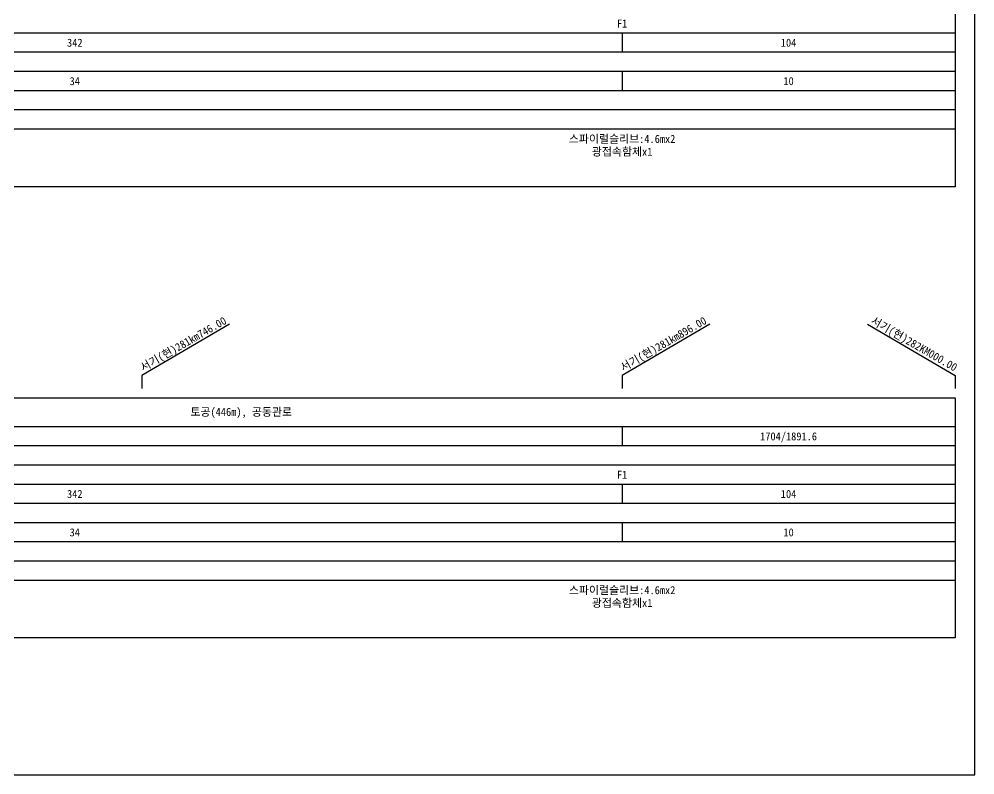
# Model space of a CAD drawing. Header units: millimetres. Extents: x 3302 to 4098, y 1103 to 1809.
# Drawn here: x 3799.3 to 4097.9, y 1103.1 to 1339.2 of the extents above; entities that cross this region are included whole.
import ezdxf
from ezdxf.enums import TextEntityAlignment as Align
from ezdxf.xclip import XClip

# ---------------------------------------------------------------- set-up
doc = ezdxf.new("R2010")
doc.units = ezdxf.units.MM
doc.header["$LTSCALE"] = 10
doc.header["$MEASUREMENT"] = 0
doc.header["$XCLIPFRAME"] = 2
for name, color, linetype in [('TT-TABL-LIN1', 4, 'Continuous'), ('TT-TABL-LIN2', 1, 'Continuous'), ('TT-TABL-TEX2', 3, 'Continuous'), ('TZ-BASE', 253, 'Continuous'), ('TZ-LEAL', 1, 'Continuous'), ('TZ-LEAT', 3, 'Continuous')]:
    doc.layers.add(name, color=color, linetype=linetype)
doc.layers.add('TX-PAPR', color=2, linetype='Continuous', plot=False)
doc.styles.get("Standard").update_dxf_attribs({"font": 'GulimChe.ttf'})

# ---------------------------------------------------------------- blocks, each defined once
blk = doc.blocks.new('JD-DRDHDHDFHDHF')
at = {"layer": 'TZ-BASE'}
blk.add_polyline3d([(666.07, -49.21, 53.25), (663.32, -48.33, 53.31), (660.6, -48.46, 53.31), (654.97, -96.18, 53.31), (635.98, -93.63, 53.31), (633.3, -120.45, 53.31)], dxfattribs=at)
blk = doc.blocks.new('JD-경부고속하선표_190503')
at = {"layer": 'TT-TABL-LIN1'}
blk.add_lwpolyline([(2, 114), (785.58, 114), (785.58, 39), (2, 39)], close=True, dxfattribs=at)
at = {"layer": 'TT-TABL-LIN2'}
for points in [[(785.58, 87), (9.33, 87)], [(785.58, 81), (38.33, 81)], [(785.58, 75), (9.33, 75)], [(785.58, 69), (9.33, 69)], [(785.58, 63), (9.33, 63)], [(785.58, 57), (9.33, 57)]]:
    blk.add_lwpolyline(points, dxfattribs=at)
blk = doc.blocks.new('JD-경부고속상선표_190503')
at = {"layer": 'TT-TABL-LIN1'}
blk.add_lwpolyline([(2, 114), (785.58, 114), (785.58, 39), (2, 39)], close=True, dxfattribs=at)
at = {"layer": 'TT-TABL-LIN2'}
for points in [[(785.58, 105), (9.33, 105)], [(785.58, 99), (9.33, 99)], [(785.58, 93), (9.33, 93)], [(785.58, 87), (9.33, 87)], [(785.58, 81), (38.33, 81)], [(785.58, 75), (9.33, 75)], [(785.58, 69), (9.33, 69)], [(785.58, 63), (9.33, 63)], [(785.58, 57), (9.33, 57)]]:
    blk.add_lwpolyline(points, dxfattribs=at)

msp = doc.modelspace()

# ---------------------------------------------------------------- linework, layer by layer
at = {"layer": 'TX-PAPR'}
msp.add_lwpolyline([(3301.89, 1103.05), (4097.89, 1103.05), (4097.89, 1619.05), (3301.89, 1619.05)], close=True, dxfattribs=at)
at = {"layer": 'TZ-LEAL'}
for points in [[(3987.68, 1334.87), (3987.68, 1328.87)], [(3987.68, 1322.87), (3987.68, 1316.87)], [(3865.07, 1243.87), (3837.68, 1227.85), (3837.68, 1223.85)], [(4015.07, 1243.87), (3987.68, 1227.85), (3987.68, 1223.85)], [(4064.3, 1243.87), (4091.68, 1227.85), (4091.68, 1223.85)], [(3987.68, 1211.85), (3987.68, 1205.85)], [(3987.68, 1193.85), (3987.68, 1187.85)], [(3987.68, 1181.85), (3987.68, 1175.85)]]:
    msp.add_lwpolyline(points, dxfattribs=at)

# ---------------------------------------------------------------- block references
at = {"layer": 'TT-TABL-LIN2'}
for name, p in [('JD-경부고속하선표_190503', (3306.11, 1247.87)), ('JD-경부고속상선표_190503', (3306.11, 1106.85))]:
    msp.add_blockref(name, p, dxfattribs=at)
at = {"layer": 'TZ-BASE'}
ref = msp.add_blockref('JD-DRDHDHDFHDHF', (3382.7, 1435.54), dxfattribs=at)
XClip(ref).set_block_clipping_path([(-39.0635841629, 65.5650149224), (173.2422440226, 144.3902753607), (394.1932433548, 142.6534344017), (694.6667461647, 73.0834723739), (660.5091346288, -72.9759921391), (376.4732620776, -7.2119075089), (199.6187412431, -5.8216980213), (38.9991202899, -65.4568176095)])

# ---------------------------------------------------------------- texts
at = {"layer": 'TT-TABL-TEX2'}
for s, p in [('F1', (3987.68, 1337.87)), ('342', (3816.68, 1331.87)), ('104', (4039.68, 1331.87)), ('34', (3816.68, 1319.87)), ('10', (4039.68, 1319.87)), ('1704/1891.6', (4039.68, 1208.85)), ('F1', (3987.68, 1196.85)), ('342', (3816.68, 1190.85)), ('104', (4039.68, 1190.85)), ('34', (3816.68, 1178.85)), ('10', (4039.68, 1178.85))]:
    msp.add_text(s, height=2.5, dxfattribs=at).set_placement(p, align=Align.MIDDLE_CENTER)
for s, p in [('스파이럴슬리브:4.6mx2', (3987.68, 1301.87)), ('광접속함체x1', (3987.68, 1297.87)), ('토공(446m), 공동관로', (3868.68, 1216.35)), ('스파이럴슬리브:4.6mx2', (3987.68, 1160.85)), ('광접속함체x1', (3987.68, 1156.85))]:
    msp.add_text(s, height=2.5, dxfattribs=at).set_placement(p, align=Align.MIDDLE)
at = {"layer": 'TZ-LEAT'}
for s, rotation, p in [('서기(현)281km746.00', 30, (3851.18, 1236.64)), ('서기(현)281km896.00', 30, (4001.18, 1236.64)), ('서기(현)282KM000.00', 330, (4078.29, 1236.67))]:
    msp.add_text(s, height=2.5, rotation=rotation, dxfattribs=at).set_placement(p, align=Align.CENTER)

doc.saveas('drawing.dxf')
